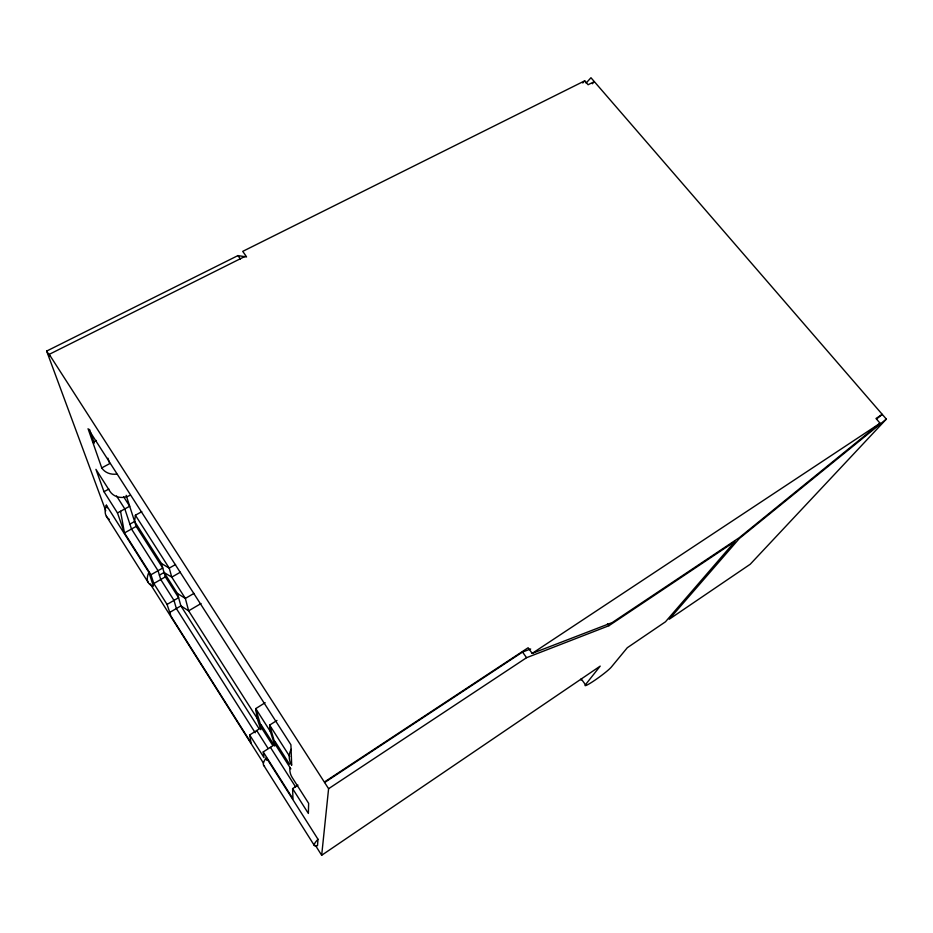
<?xml version="1.0" encoding="UTF-8"?>
<svg xmlns="http://www.w3.org/2000/svg" width="933" height="933" viewBox="0 0 933 933"><rect width="100%" height="100%" fill="white"/><g stroke="black" fill="none" stroke-linecap="round" stroke-linejoin="round"><path stroke-width="1.4" d="M317.99 839.268L317.5 845.66A61.916 6.788 -34.8 0 1 317.99 839.268L266.325 757.713A60.668 10.811 -34.1 0 0 264.552 766.075M581.294 679.865A16.549 1.609 -36.1 0 1 581.212 678.886L585.457 684.717L600.199 666.115L321.675 855.269L328.591 788.7L49.216 354.365L245.974 255.922L242.708 251.385L584.734 80.833L588.105 84.74L594.321 81.626L592.373 83.76M170.063 613.331L167.054 604.432L178.611 597.691L165.351 576.874L161.397 563.462L134.609 521.5L135.39 515.226L141.769 511.692M582.787 82.979L584.734 80.833M586.087 83.084L590.962 77.731L886.35 419.104L750.214 564.255L669.229 619.244L739.309 538.539L886.35 419.104M876.612 418.964L882.245 414.369L875.994 418.497L880.087 423.244L739.321 537.641L612.258 622.556L532.183 653.392L528.125 647.759L324.672 781.842M328.591 788.7L526.574 657.695L608.922 625.716L734.947 541.455L665.474 621.798L627.314 647.712L611.348 667.06A16.572 1.528 -36.1 0 1 594.916 680.192A16.572 1.528 -36.1 0 1 585.457 684.717M532.183 653.392L880.087 423.244M324.614 782.53L522.527 652.05L530.667 648.983M276.984 720.439L269.637 725.093L275.188 744.289L263.234 751.928L292.974 798.87L292.589 788.618L297.954 785.096M169.934 612.923L170.914 616.083L251.024 742.843L249.671 734.971L261.368 727.577L255.735 708.614L265.159 702.701M201.038 603.534L188.629 610.835L180.885 605.879L177.433 593.481L164.056 572.489L159.403 575.16M169.549 612.526L180.885 605.879L259.024 728.661M193.959 593.4L185.352 598.426L177.433 593.481M175.556 564.512L169.235 568.139L161.397 563.462M167.054 604.432L153.805 583.522L165.351 576.874M180.361 572.197L171.765 577.142L164.056 572.489M153.805 583.522L150.971 574.763L162.739 568.022L136.183 526.399L126.177 495.33M136.183 526.399L124.474 532.941L150.971 574.763M129.885 524.124L134.609 521.5M120.544 511.272L124.474 532.941L117.488 512.963L129.687 506.234L123.681 496.834M117.488 512.963L103.995 491.703L108.869 489.055M291.131 749.316A16.211 15.838 -37.1 0 0 291.691 765.282L290.909 744.756L88.052 428.714L101.744 467.899L109.732 463.608L107.925 458.208M92.822 442.359L96.402 440.458M105.732 510.713L46.65 351.076L237.938 255.595L246.569 256.96M607.465 623.757L608.922 625.716M237.938 255.595L240.376 259.001M522.527 652.05L526.574 657.695M46.65 351.076L49.811 355.974L49.216 354.365M135.39 515.226L169.235 568.139L171.765 577.142L185.352 598.426L188.629 610.835L257.076 718.2L260.878 729.723M289.708 756.476L269.637 725.093L270.29 731.39L274.594 744.581M270.29 731.39L255.735 708.614L257.076 718.2M274.92 741.292L289.568 764.255M275.188 744.289L290.863 768.862M116.555 495.971L124.824 508.917L131.506 529.011L158.039 570.716L160.744 579.521L173.993 600.385L176.36 608.526L255.222 732.778M260.972 724.498L274.687 746.027M261.368 727.577L272.693 745.362M270.418 747.333L295.609 786.927M256.703 730.527L268.028 748.348M292.589 788.618L308.368 813.459L308.636 803.336L292.157 777.457A15.523 15.173 -42 0 1 289.895 767.906M109.254 519.343A56.89 22.229 -31.4 0 1 106.35 505.196L148.883 572.326A57.881 19.348 -32.2 0 0 153.409 586.181L148.883 572.326M249.671 734.971L264.004 757.619L263.234 751.928M150.166 583.848L263.468 763.159M315.471 845.438L321.675 855.269M106.374 516.264L148.195 582.472M263.561 765.118L314.258 845.38M106.35 505.196L107.307 507.797M103.995 491.703L95.936 469.357L109.942 491.353A14.59 12.899 -12.7 0 0 129.734 495.458M89.51 429.39L94.28 443.14M266.325 757.713L266.64 760.22M116.753 474.069A15.208 13.354 -11.8 0 1 101.744 467.899"/></g></svg>
